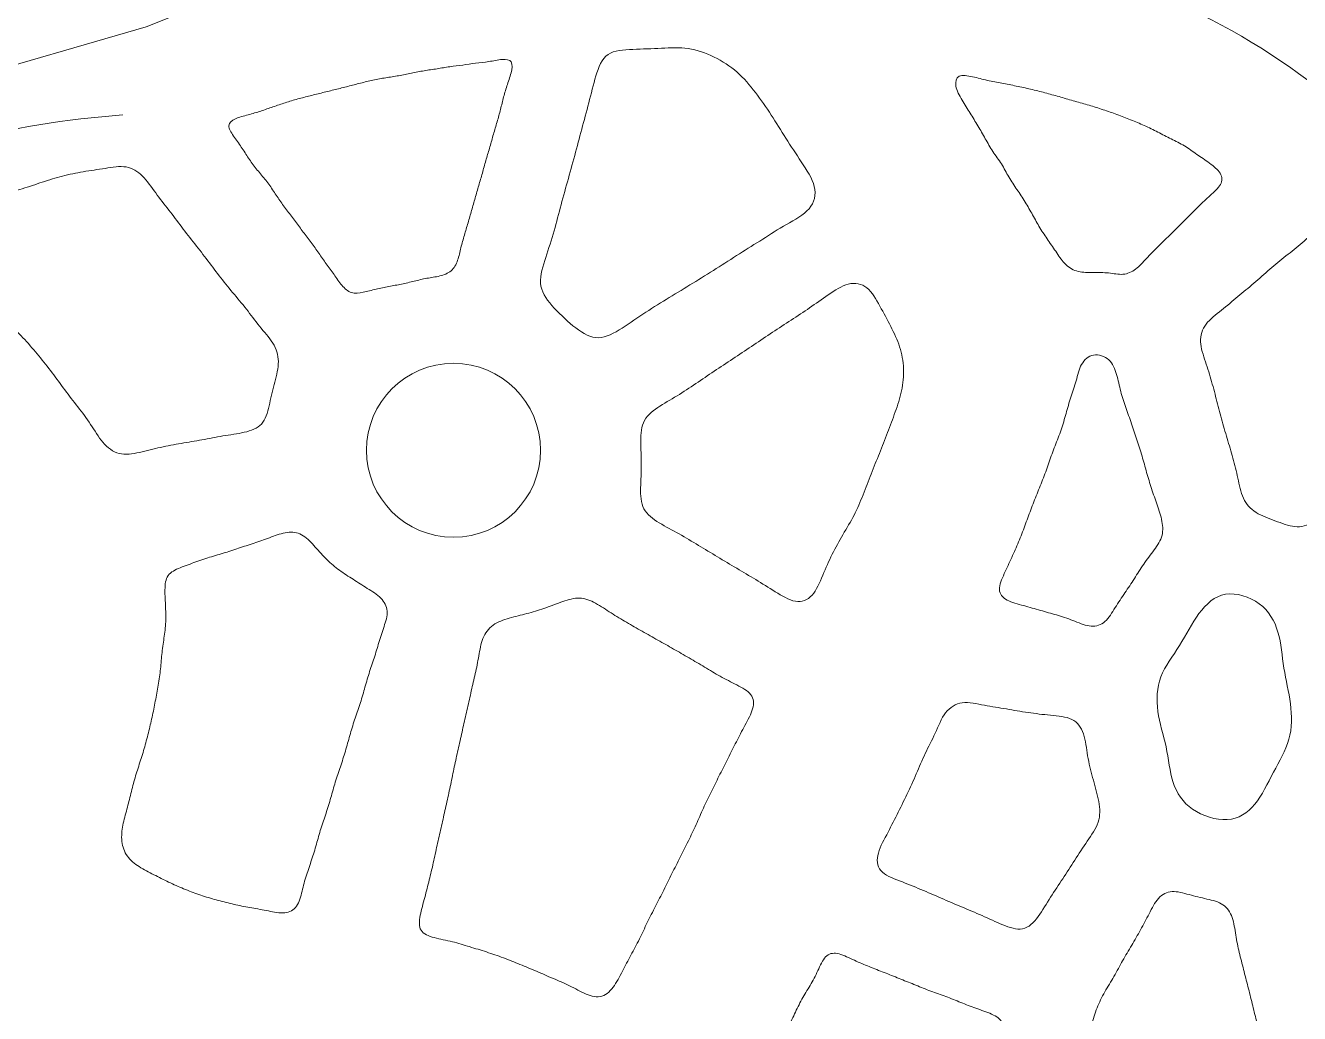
# Model space of a CAD drawing. Header units: inches. Extents: x 36 to 189, y -75 to 56.
# Drawn here: x 107.61 to 118.59, y 22.44 to 30.96 of the extents above; entities that cross this region are included whole.
import ezdxf

# ---------------------------------------------------------------- set-up
doc = ezdxf.new("R2010")
doc.units = ezdxf.units.IN
for name, color, linetype, lineweight in [('01_ORIGINAL_CAD', 7, 'CONTINUOUS', 20), ('10_EXTENSION_MASSES', 7, 'CONTINUOUS', 15), ('11_NODAL_COURTS', 7, 'CONTINUOUS', 15)]:
    doc.layers.add(name, color=color, linetype=linetype, lineweight=lineweight)

# ---------------------------------------------------------------- blocks, each defined once
blk = doc.blocks.new('OPTION_02_TURTLE')
at = {"layer": '01_ORIGINAL_CAD'}
for points in [[(53.65, 30.945, -0.14301), (60.243, 31.63, -0.286424), (65.36, 28.431), (66.481, 23.89, -0.272091), (64.9, 18.954), (63.661, 17.533)], [(53.65, 30.945), (50.4, 30.004), (48.095, 29.84), (45.427, 29.473), (42.376, 26.597), (41.758, 26.597, -0.10797), (36.248, 22.954)]]:
    blk.add_lwpolyline(points, format="xyb", dxfattribs=at)
for centre, radius, start, end in [((54.073, 21.787), 8.422, 94.2501, 114.0352), ((27.349, -15.654), 45.391, 56.1832, 60.407)]:
    blk.add_arc(centre, radius, start, end, dxfattribs=at)
at = {"layer": '10_EXTENSION_MASSES'}
for points, knots in [([(57.354, 28.349), (57.29, 28.398), (57.225, 28.459), (57.169, 28.52), (57.113, 28.581), (57.066, 28.641), (57.054, 28.709), (57.041, 28.777), (57.063, 28.853), (57.087, 28.929), (57.11, 29.005), (57.136, 29.081), (57.159, 29.157), (57.181, 29.233), (57.2, 29.308), (57.22, 29.383), (57.24, 29.459), (57.261, 29.534), (57.282, 29.61), (57.303, 29.685), (57.324, 29.76), (57.345, 29.836), (57.365, 29.912), (57.385, 29.987), (57.405, 30.063), (57.426, 30.138), (57.446, 30.212), (57.466, 30.289), (57.486, 30.367), (57.505, 30.447), (57.528, 30.522), (57.551, 30.598), (57.578, 30.67), (57.632, 30.707), (57.685, 30.744), (57.765, 30.747), (57.847, 30.751), (57.928, 30.754), (58.012, 30.757), (58.092, 30.761), (58.172, 30.765), (58.248, 30.77), (58.324, 30.758), (58.4, 30.747), (58.475, 30.72), (58.546, 30.685), (58.618, 30.65), (58.685, 30.607), (58.744, 30.555), (58.803, 30.503), (58.854, 30.442), (58.902, 30.379), (58.951, 30.316), (58.996, 30.251), (59.039, 30.185), (59.082, 30.119), (59.123, 30.051), (59.165, 29.984), (59.208, 29.917), (59.252, 29.851), (59.298, 29.781), (59.344, 29.712), (59.393, 29.638), (59.41, 29.568), (59.426, 29.498), (59.411, 29.431), (59.365, 29.377), (59.319, 29.323), (59.242, 29.283), (59.17, 29.241), (59.098, 29.2), (59.031, 29.157), (58.965, 29.114), (58.898, 29.072), (58.831, 29.031), (58.765, 28.988), (58.698, 28.946), (58.632, 28.902), (58.565, 28.86), (58.498, 28.818), (58.431, 28.777), (58.363, 28.735), (58.296, 28.694), (58.228, 28.652), (58.16, 28.611), (58.092, 28.569), (58.025, 28.528), (57.957, 28.484), (57.89, 28.439), (57.822, 28.392), (57.753, 28.348), (57.685, 28.304), (57.616, 28.265), (57.549, 28.264), (57.483, 28.263), (57.419, 28.3), (57.354, 28.349)], [0, 0, 0, 0, 0.03125, 0.03125, 0.03125, 0.0625, 0.0625, 0.0625, 0.09375, 0.09375, 0.09375, 0.125, 0.125, 0.125, 0.15625, 0.15625, 0.15625, 0.1875, 0.1875, 0.1875, 0.21875, 0.21875, 0.21875, 0.25, 0.25, 0.25, 0.28125, 0.28125, 0.28125, 0.3125, 0.3125, 0.3125, 0.34375, 0.34375, 0.34375, 0.375, 0.375, 0.375, 0.40625, 0.40625, 0.40625, 0.4375, 0.4375, 0.4375, 0.46875, 0.46875, 0.46875, 0.5, 0.5, 0.5, 0.53125, 0.53125, 0.53125, 0.5625, 0.5625, 0.5625, 0.59375, 0.59375, 0.59375, 0.625, 0.625, 0.625, 0.65625, 0.65625, 0.65625, 0.6875, 0.6875, 0.6875, 0.71875, 0.71875, 0.71875, 0.75, 0.75, 0.75, 0.78125, 0.78125, 0.78125, 0.8125, 0.8125, 0.8125, 0.84375, 0.84375, 0.84375, 0.875, 0.875, 0.875, 0.90625, 0.90625, 0.90625, 0.9375, 0.9375, 0.9375, 0.96875, 0.96875, 0.96875, 1, 1, 1, 1]), ([(54.403, 30.004), (54.382, 30.036), (54.363, 30.067), (54.364, 30.093), (54.366, 30.118), (54.388, 30.138), (54.42, 30.152), (54.451, 30.167), (54.492, 30.177), (54.53, 30.187), (54.568, 30.197), (54.604, 30.208), (54.639, 30.219), (54.674, 30.231), (54.709, 30.243), (54.744, 30.255), (54.779, 30.267), (54.815, 30.28), (54.85, 30.291), (54.886, 30.303), (54.921, 30.314), (54.957, 30.324), (54.993, 30.333), (55.029, 30.342), (55.065, 30.351), (55.101, 30.36), (55.137, 30.369), (55.173, 30.378), (55.209, 30.387), (55.245, 30.396), (55.281, 30.405), (55.318, 30.414), (55.354, 30.423), (55.39, 30.432), (55.426, 30.441), (55.462, 30.451), (55.498, 30.46), (55.534, 30.469), (55.57, 30.479), (55.606, 30.486), (55.643, 30.494), (55.68, 30.5), (55.716, 30.506), (55.753, 30.511), (55.79, 30.518), (55.827, 30.524), (55.864, 30.531), (55.901, 30.538), (55.937, 30.546), (55.974, 30.553), (56.01, 30.561), (56.047, 30.567), (56.084, 30.573), (56.121, 30.578), (56.158, 30.584), (56.195, 30.59), (56.231, 30.597), (56.268, 30.602), (56.305, 30.608), (56.343, 30.611), (56.38, 30.616), (56.417, 30.621), (56.453, 30.629), (56.49, 30.633), (56.527, 30.638), (56.565, 30.64), (56.604, 30.646), (56.644, 30.651), (56.684, 30.661), (56.719, 30.664), (56.754, 30.667), (56.784, 30.663), (56.797, 30.643), (56.809, 30.622), (56.806, 30.585), (56.796, 30.548), (56.787, 30.51), (56.772, 30.472), (56.76, 30.436), (56.748, 30.399), (56.738, 30.363), (56.729, 30.328), (56.72, 30.292), (56.711, 30.256), (56.702, 30.22), (56.693, 30.184), (56.683, 30.149), (56.672, 30.113), (56.661, 30.077), (56.651, 30.042), (56.64, 30.006), (56.63, 29.97), (56.621, 29.934), (56.61, 29.898), (56.6, 29.863), (56.589, 29.827), (56.579, 29.792), (56.568, 29.756), (56.559, 29.72), (56.549, 29.684), (56.539, 29.648), (56.528, 29.613), (56.517, 29.577), (56.507, 29.541), (56.497, 29.506), (56.487, 29.47), (56.477, 29.434), (56.466, 29.398), (56.456, 29.363), (56.446, 29.327), (56.435, 29.291), (56.425, 29.255), (56.415, 29.22), (56.404, 29.184), (56.394, 29.149), (56.384, 29.113), (56.373, 29.077), (56.364, 29.041), (56.355, 29.004), (56.348, 28.967), (56.335, 28.932), (56.323, 28.897), (56.305, 28.865), (56.279, 28.842), (56.252, 28.819), (56.218, 28.805), (56.181, 28.797), (56.145, 28.788), (56.107, 28.783), (56.07, 28.777), (56.033, 28.77), (55.997, 28.761), (55.961, 28.752), (55.925, 28.743), (55.888, 28.735), (55.852, 28.727), (55.816, 28.72), (55.779, 28.713), (55.743, 28.706), (55.706, 28.699), (55.669, 28.693), (55.632, 28.684), (55.595, 28.675), (55.558, 28.663), (55.522, 28.656), (55.486, 28.648), (55.451, 28.644), (55.42, 28.654), (55.389, 28.664), (55.362, 28.688), (55.338, 28.717), (55.314, 28.745), (55.292, 28.778), (55.27, 28.81), (55.248, 28.841), (55.225, 28.871), (55.203, 28.902), (55.181, 28.932), (55.16, 28.963), (55.139, 28.994), (55.117, 29.025), (55.096, 29.055), (55.073, 29.086), (55.051, 29.116), (55.028, 29.146), (55.005, 29.176), (54.983, 29.206), (54.96, 29.236), (54.937, 29.267), (54.915, 29.297), (54.892, 29.327), (54.869, 29.357), (54.847, 29.387), (54.824, 29.417), (54.803, 29.448), (54.782, 29.479), (54.761, 29.51), (54.74, 29.541), (54.719, 29.573), (54.697, 29.604), (54.673, 29.633), (54.649, 29.663), (54.623, 29.692), (54.6, 29.722), (54.576, 29.751), (54.554, 29.782), (54.533, 29.813), (54.513, 29.844), (54.493, 29.876), (54.471, 29.908), (54.449, 29.94), (54.425, 29.972), (54.403, 30.004)], [0, 0, 0, 0, 0.015625, 0.015625, 0.015625, 0.03125, 0.03125, 0.03125, 0.046875, 0.046875, 0.046875, 0.0625, 0.0625, 0.0625, 0.078125, 0.078125, 0.078125, 0.09375, 0.09375, 0.09375, 0.109375, 0.109375, 0.109375, 0.125, 0.125, 0.125, 0.140625, 0.140625, 0.140625, 0.15625, 0.15625, 0.15625, 0.171875, 0.171875, 0.171875, 0.1875, 0.1875, 0.1875, 0.203125, 0.203125, 0.203125, 0.21875, 0.21875, 0.21875, 0.234375, 0.234375, 0.234375, 0.25, 0.25, 0.25, 0.265625, 0.265625, 0.265625, 0.28125, 0.28125, 0.28125, 0.296875, 0.296875, 0.296875, 0.3125, 0.3125, 0.3125, 0.328125, 0.328125, 0.328125, 0.34375, 0.34375, 0.34375, 0.359375, 0.359375, 0.359375, 0.375, 0.375, 0.375, 0.390625, 0.390625, 0.390625, 0.40625, 0.40625, 0.40625, 0.421875, 0.421875, 0.421875, 0.4375, 0.4375, 0.4375, 0.453125, 0.453125, 0.453125, 0.46875, 0.46875, 0.46875, 0.484375, 0.484375, 0.484375, 0.5, 0.5, 0.5, 0.515625, 0.515625, 0.515625, 0.53125, 0.53125, 0.53125, 0.546875, 0.546875, 0.546875, 0.5625, 0.5625, 0.5625, 0.578125, 0.578125, 0.578125, 0.59375, 0.59375, 0.59375, 0.609375, 0.609375, 0.609375, 0.625, 0.625, 0.625, 0.640625, 0.640625, 0.640625, 0.65625, 0.65625, 0.65625, 0.671875, 0.671875, 0.671875, 0.6875, 0.6875, 0.6875, 0.703125, 0.703125, 0.703125, 0.71875, 0.71875, 0.71875, 0.734375, 0.734375, 0.734375, 0.75, 0.75, 0.75, 0.765625, 0.765625, 0.765625, 0.78125, 0.78125, 0.78125, 0.796875, 0.796875, 0.796875, 0.8125, 0.8125, 0.8125, 0.828125, 0.828125, 0.828125, 0.84375, 0.84375, 0.84375, 0.859375, 0.859375, 0.859375, 0.875, 0.875, 0.875, 0.890625, 0.890625, 0.890625, 0.90625, 0.90625, 0.90625, 0.921875, 0.921875, 0.921875, 0.9375, 0.9375, 0.9375, 0.953125, 0.953125, 0.953125, 0.96875, 0.96875, 0.96875, 0.984375, 0.984375, 0.984375, 1, 1, 1, 1]), ([(60.659, 30.519), (60.686, 30.531), (60.73, 30.524), (60.774, 30.515), (60.818, 30.505), (60.861, 30.494), (60.903, 30.484), (60.945, 30.475), (60.986, 30.467), (61.027, 30.459), (61.069, 30.452), (61.11, 30.443), (61.151, 30.435), (61.193, 30.426), (61.234, 30.418), (61.275, 30.408), (61.316, 30.398), (61.357, 30.388), (61.398, 30.377), (61.439, 30.366), (61.479, 30.355), (61.52, 30.344), (61.56, 30.332), (61.601, 30.32), (61.641, 30.308), (61.682, 30.297), (61.723, 30.286), (61.763, 30.274), (61.804, 30.262), (61.844, 30.249), (61.884, 30.236), (61.925, 30.222), (61.965, 30.209), (62.004, 30.195), (62.044, 30.18), (62.083, 30.164), (62.122, 30.149), (62.162, 30.133), (62.201, 30.118), (62.24, 30.101), (62.279, 30.084), (62.318, 30.065), (62.356, 30.045), (62.395, 30.026), (62.433, 30.005), (62.472, 29.986), (62.511, 29.967), (62.55, 29.949), (62.587, 29.927), (62.624, 29.905), (62.659, 29.88), (62.694, 29.855), (62.73, 29.831), (62.765, 29.806), (62.803, 29.78), (62.84, 29.753), (62.878, 29.725), (62.901, 29.694), (62.924, 29.663), (62.931, 29.63), (62.917, 29.598), (62.903, 29.565), (62.869, 29.534), (62.835, 29.503), (62.801, 29.472), (62.768, 29.442), (62.736, 29.411), (62.705, 29.381), (62.675, 29.35), (62.644, 29.319), (62.614, 29.288), (62.583, 29.258), (62.552, 29.227), (62.521, 29.196), (62.49, 29.165), (62.459, 29.135), (62.428, 29.104), (62.397, 29.074), (62.366, 29.043), (62.336, 29.012), (62.305, 28.981), (62.275, 28.948), (62.244, 28.916), (62.214, 28.882), (62.18, 28.856), (62.147, 28.831), (62.11, 28.815), (62.071, 28.812), (62.031, 28.808), (61.99, 28.818), (61.947, 28.823), (61.904, 28.827), (61.86, 28.828), (61.815, 28.827), (61.771, 28.827), (61.726, 28.826), (61.686, 28.836), (61.645, 28.845), (61.608, 28.866), (61.578, 28.895), (61.548, 28.924), (61.524, 28.96), (61.5, 28.996), (61.475, 29.033), (61.451, 29.068), (61.426, 29.104), (61.402, 29.14), (61.378, 29.175), (61.355, 29.212), (61.333, 29.249), (61.313, 29.286), (61.292, 29.323), (61.271, 29.361), (61.251, 29.398), (61.228, 29.434), (61.205, 29.471), (61.181, 29.507), (61.157, 29.542), (61.133, 29.578), (61.108, 29.614), (61.087, 29.651), (61.065, 29.688), (61.046, 29.727), (61.023, 29.763), (61, 29.799), (60.973, 29.834), (60.949, 29.87), (60.925, 29.906), (60.905, 29.943), (60.884, 29.981), (60.863, 30.018), (60.842, 30.055), (60.82, 30.092), (60.798, 30.129), (60.776, 30.165), (60.753, 30.201), (60.731, 30.237), (60.707, 30.273), (60.684, 30.313), (60.661, 30.353), (60.638, 30.396), (60.631, 30.435), (60.624, 30.473), (60.633, 30.506), (60.659, 30.519)], [0, 0, 0, 0, 0.020833, 0.020833, 0.020833, 0.041667, 0.041667, 0.041667, 0.0625, 0.0625, 0.0625, 0.083333, 0.083333, 0.083333, 0.104167, 0.104167, 0.104167, 0.125, 0.125, 0.125, 0.145833, 0.145833, 0.145833, 0.166667, 0.166667, 0.166667, 0.1875, 0.1875, 0.1875, 0.208333, 0.208333, 0.208333, 0.229167, 0.229167, 0.229167, 0.25, 0.25, 0.25, 0.270833, 0.270833, 0.270833, 0.291667, 0.291667, 0.291667, 0.3125, 0.3125, 0.3125, 0.333333, 0.333333, 0.333333, 0.354167, 0.354167, 0.354167, 0.375, 0.375, 0.375, 0.395833, 0.395833, 0.395833, 0.416667, 0.416667, 0.416667, 0.4375, 0.4375, 0.4375, 0.458333, 0.458333, 0.458333, 0.479167, 0.479167, 0.479167, 0.5, 0.5, 0.5, 0.520833, 0.520833, 0.520833, 0.541667, 0.541667, 0.541667, 0.5625, 0.5625, 0.5625, 0.583333, 0.583333, 0.583333, 0.604167, 0.604167, 0.604167, 0.625, 0.625, 0.625, 0.645833, 0.645833, 0.645833, 0.666667, 0.666667, 0.666667, 0.6875, 0.6875, 0.6875, 0.708333, 0.708333, 0.708333, 0.729167, 0.729167, 0.729167, 0.75, 0.75, 0.75, 0.770833, 0.770833, 0.770833, 0.791667, 0.791667, 0.791667, 0.8125, 0.8125, 0.8125, 0.833333, 0.833333, 0.833333, 0.854167, 0.854167, 0.854167, 0.875, 0.875, 0.875, 0.895833, 0.895833, 0.895833, 0.916667, 0.916667, 0.916667, 0.9375, 0.9375, 0.9375, 0.958333, 0.958333, 0.958333, 0.979167, 0.979167, 0.979167, 1, 1, 1, 1]), ([(51.572, 29.16), (51.6, 29.208), (51.654, 29.245), (51.712, 29.271), (51.77, 29.298), (51.831, 29.314), (51.889, 29.331), (51.948, 29.348), (52.005, 29.367), (52.063, 29.386), (52.12, 29.405), (52.177, 29.425), (52.235, 29.444), (52.292, 29.463), (52.35, 29.481), (52.408, 29.498), (52.466, 29.515), (52.525, 29.532), (52.582, 29.549), (52.64, 29.567), (52.698, 29.587), (52.755, 29.606), (52.813, 29.625), (52.871, 29.643), (52.929, 29.658), (52.988, 29.673), (53.047, 29.685), (53.109, 29.696), (53.17, 29.706), (53.234, 29.715), (53.297, 29.725), (53.36, 29.735), (53.424, 29.746), (53.478, 29.737), (53.532, 29.728), (53.578, 29.7), (53.618, 29.659), (53.659, 29.618), (53.695, 29.564), (53.733, 29.513), (53.77, 29.462), (53.809, 29.414), (53.846, 29.365), (53.884, 29.317), (53.92, 29.268), (53.957, 29.219), (53.994, 29.17), (54.031, 29.121), (54.069, 29.073), (54.107, 29.025), (54.146, 28.977), (54.183, 28.928), (54.22, 28.879), (54.256, 28.83), (54.294, 28.781), (54.332, 28.732), (54.372, 28.685), (54.411, 28.637), (54.451, 28.589), (54.491, 28.541), (54.529, 28.493), (54.566, 28.444), (54.603, 28.394), (54.642, 28.346), (54.682, 28.298), (54.725, 28.251), (54.753, 28.2), (54.781, 28.149), (54.793, 28.095), (54.79, 28.038), (54.787, 27.981), (54.768, 27.92), (54.753, 27.86), (54.737, 27.799), (54.725, 27.737), (54.71, 27.677), (54.696, 27.617), (54.68, 27.559), (54.645, 27.52), (54.609, 27.482), (54.555, 27.462), (54.496, 27.449), (54.437, 27.435), (54.374, 27.427), (54.312, 27.417), (54.251, 27.407), (54.192, 27.395), (54.132, 27.384), (54.073, 27.373), (54.013, 27.363), (53.953, 27.353), (53.894, 27.343), (53.834, 27.332), (53.775, 27.319), (53.715, 27.305), (53.655, 27.289), (53.594, 27.276), (53.533, 27.262), (53.471, 27.252), (53.417, 27.266), (53.364, 27.279), (53.317, 27.317), (53.278, 27.363), (53.239, 27.41), (53.206, 27.465), (53.172, 27.517), (53.137, 27.57), (53.1, 27.619), (53.062, 27.668), (53.024, 27.717), (52.986, 27.765), (52.95, 27.815), (52.913, 27.864), (52.877, 27.914), (52.84, 27.963), (52.803, 28.012), (52.765, 28.06), (52.726, 28.108), (52.687, 28.155), (52.647, 28.202), (52.605, 28.248), (52.562, 28.293), (52.518, 28.337), (52.471, 28.378), (52.424, 28.419), (52.376, 28.457), (52.325, 28.493), (52.275, 28.528), (52.223, 28.56), (52.17, 28.592), (52.118, 28.623), (52.065, 28.655), (52.013, 28.686), (51.961, 28.717), (51.909, 28.748), (51.855, 28.778), (51.801, 28.808), (51.746, 28.837), (51.693, 28.873), (51.641, 28.909), (51.592, 28.951), (51.568, 29.002), (51.544, 29.053), (51.545, 29.112), (51.572, 29.16)], [0, 0, 0, 0, 0.020833, 0.020833, 0.020833, 0.041667, 0.041667, 0.041667, 0.0625, 0.0625, 0.0625, 0.083333, 0.083333, 0.083333, 0.104167, 0.104167, 0.104167, 0.125, 0.125, 0.125, 0.145833, 0.145833, 0.145833, 0.166667, 0.166667, 0.166667, 0.1875, 0.1875, 0.1875, 0.208333, 0.208333, 0.208333, 0.229167, 0.229167, 0.229167, 0.25, 0.25, 0.25, 0.270833, 0.270833, 0.270833, 0.291667, 0.291667, 0.291667, 0.3125, 0.3125, 0.3125, 0.333333, 0.333333, 0.333333, 0.354167, 0.354167, 0.354167, 0.375, 0.375, 0.375, 0.395833, 0.395833, 0.395833, 0.416667, 0.416667, 0.416667, 0.4375, 0.4375, 0.4375, 0.458333, 0.458333, 0.458333, 0.479167, 0.479167, 0.479167, 0.5, 0.5, 0.5, 0.520833, 0.520833, 0.520833, 0.541667, 0.541667, 0.541667, 0.5625, 0.5625, 0.5625, 0.583333, 0.583333, 0.583333, 0.604167, 0.604167, 0.604167, 0.625, 0.625, 0.625, 0.645833, 0.645833, 0.645833, 0.666667, 0.666667, 0.666667, 0.6875, 0.6875, 0.6875, 0.708333, 0.708333, 0.708333, 0.729167, 0.729167, 0.729167, 0.75, 0.75, 0.75, 0.770833, 0.770833, 0.770833, 0.791667, 0.791667, 0.791667, 0.8125, 0.8125, 0.8125, 0.833333, 0.833333, 0.833333, 0.854167, 0.854167, 0.854167, 0.875, 0.875, 0.875, 0.895833, 0.895833, 0.895833, 0.916667, 0.916667, 0.916667, 0.9375, 0.9375, 0.9375, 0.958333, 0.958333, 0.958333, 0.979167, 0.979167, 0.979167, 1, 1, 1, 1]), ([(62.787, 28.381), (62.821, 28.425), (62.872, 28.463), (62.92, 28.502), (62.968, 28.541), (63.014, 28.581), (63.06, 28.619), (63.107, 28.658), (63.154, 28.694), (63.2, 28.734), (63.246, 28.773), (63.291, 28.815), (63.336, 28.855), (63.382, 28.895), (63.429, 28.933), (63.476, 28.97), (63.523, 29.007), (63.569, 29.043), (63.616, 29.083), (63.662, 29.123), (63.708, 29.167), (63.755, 29.206), (63.802, 29.245), (63.851, 29.279), (63.9, 29.28), (63.949, 29.281), (63.998, 29.249), (64.042, 29.207), (64.087, 29.165), (64.127, 29.114), (64.165, 29.066), (64.204, 29.017), (64.24, 28.971), (64.277, 28.924), (64.313, 28.877), (64.349, 28.829), (64.384, 28.78), (64.418, 28.73), (64.45, 28.679), (64.48, 28.627), (64.509, 28.574), (64.537, 28.52), (64.563, 28.465), (64.588, 28.41), (64.61, 28.355), (64.632, 28.299), (64.654, 28.244), (64.676, 28.189), (64.696, 28.134), (64.715, 28.078), (64.733, 28.023), (64.753, 27.966), (64.772, 27.909), (64.793, 27.851), (64.806, 27.793), (64.82, 27.735), (64.826, 27.676), (64.807, 27.627), (64.789, 27.577), (64.745, 27.537), (64.699, 27.498), (64.653, 27.458), (64.603, 27.42), (64.556, 27.382), (64.509, 27.343), (64.463, 27.305), (64.417, 27.266), (64.372, 27.228), (64.325, 27.19), (64.279, 27.151), (64.233, 27.112), (64.188, 27.073), (64.142, 27.034), (64.096, 26.995), (64.051, 26.956), (64.005, 26.918), (63.959, 26.879), (63.913, 26.841), (63.867, 26.8), (63.821, 26.759), (63.775, 26.715), (63.727, 26.684), (63.678, 26.652), (63.627, 26.633), (63.573, 26.634), (63.519, 26.635), (63.462, 26.657), (63.403, 26.678), (63.345, 26.699), (63.286, 26.719), (63.236, 26.747), (63.186, 26.776), (63.144, 26.813), (63.118, 26.862), (63.091, 26.911), (63.078, 26.972), (63.066, 27.031), (63.053, 27.09), (63.039, 27.148), (63.024, 27.205), (63.009, 27.262), (62.992, 27.318), (62.975, 27.374), (62.958, 27.431), (62.942, 27.487), (62.926, 27.544), (62.911, 27.601), (62.896, 27.658), (62.881, 27.715), (62.866, 27.772), (62.851, 27.829), (62.835, 27.886), (62.819, 27.942), (62.801, 27.999), (62.782, 28.057), (62.763, 28.115), (62.742, 28.174), (62.739, 28.23), (62.737, 28.285), (62.754, 28.337), (62.787, 28.381)], [0, 0, 0, 0, 0.025, 0.025, 0.025, 0.05, 0.05, 0.05, 0.075, 0.075, 0.075, 0.1, 0.1, 0.1, 0.125, 0.125, 0.125, 0.15, 0.15, 0.15, 0.175, 0.175, 0.175, 0.2, 0.2, 0.2, 0.225, 0.225, 0.225, 0.25, 0.25, 0.25, 0.275, 0.275, 0.275, 0.3, 0.3, 0.3, 0.325, 0.325, 0.325, 0.35, 0.35, 0.35, 0.375, 0.375, 0.375, 0.4, 0.4, 0.4, 0.425, 0.425, 0.425, 0.45, 0.45, 0.45, 0.475, 0.475, 0.475, 0.5, 0.5, 0.5, 0.525, 0.525, 0.525, 0.55, 0.55, 0.55, 0.575, 0.575, 0.575, 0.6, 0.6, 0.6, 0.625, 0.625, 0.625, 0.65, 0.65, 0.65, 0.675, 0.675, 0.675, 0.7, 0.7, 0.7, 0.725, 0.725, 0.725, 0.75, 0.75, 0.75, 0.775, 0.775, 0.775, 0.8, 0.8, 0.8, 0.825, 0.825, 0.825, 0.85, 0.85, 0.85, 0.875, 0.875, 0.875, 0.9, 0.9, 0.9, 0.925, 0.925, 0.925, 0.95, 0.95, 0.95, 0.975, 0.975, 0.975, 1, 1, 1, 1]), ([(57.942, 26.789), (57.915, 26.84), (57.912, 26.905), (57.913, 26.971), (57.914, 27.037), (57.919, 27.104), (57.919, 27.172), (57.919, 27.239), (57.914, 27.306), (57.914, 27.372), (57.914, 27.437), (57.919, 27.501), (57.947, 27.551), (57.975, 27.602), (58.026, 27.64), (58.08, 27.675), (58.135, 27.71), (58.193, 27.742), (58.248, 27.776), (58.303, 27.811), (58.355, 27.846), (58.408, 27.882), (58.461, 27.918), (58.515, 27.954), (58.568, 27.989), (58.621, 28.025), (58.675, 28.06), (58.728, 28.096), (58.782, 28.131), (58.835, 28.167), (58.889, 28.203), (58.942, 28.239), (58.996, 28.276), (59.049, 28.311), (59.103, 28.347), (59.157, 28.382), (59.211, 28.417), (59.264, 28.452), (59.317, 28.486), (59.37, 28.522), (59.423, 28.559), (59.476, 28.596), (59.531, 28.635), (59.587, 28.673), (59.645, 28.712), (59.703, 28.727), (59.761, 28.741), (59.819, 28.73), (59.864, 28.694), (59.909, 28.658), (59.943, 28.597), (59.975, 28.537), (60.008, 28.478), (60.039, 28.42), (60.069, 28.362), (60.098, 28.304), (60.126, 28.247), (60.145, 28.186), (60.165, 28.125), (60.177, 28.062), (60.179, 27.998), (60.182, 27.934), (60.175, 27.87), (60.162, 27.807), (60.149, 27.745), (60.129, 27.684), (60.108, 27.624), (60.086, 27.565), (60.063, 27.505), (60.04, 27.446), (60.017, 27.386), (59.994, 27.327), (59.971, 27.267), (59.948, 27.208), (59.923, 27.149), (59.899, 27.089), (59.876, 27.029), (59.854, 26.97), (59.83, 26.91), (59.807, 26.851), (59.782, 26.791), (59.753, 26.734), (59.723, 26.677), (59.689, 26.622), (59.656, 26.566), (59.624, 26.51), (59.593, 26.454), (59.564, 26.397), (59.536, 26.339), (59.51, 26.279), (59.483, 26.216), (59.456, 26.153), (59.429, 26.087), (59.391, 26.044), (59.352, 26.001), (59.302, 25.983), (59.247, 25.992), (59.192, 26.001), (59.131, 26.038), (59.073, 26.074), (59.015, 26.11), (58.96, 26.144), (58.906, 26.178), (58.851, 26.211), (58.796, 26.243), (58.741, 26.276), (58.686, 26.308), (58.631, 26.341), (58.576, 26.375), (58.521, 26.408), (58.466, 26.441), (58.411, 26.474), (58.357, 26.507), (58.302, 26.541), (58.245, 26.573), (58.188, 26.604), (58.129, 26.634), (58.074, 26.668), (58.019, 26.701), (57.968, 26.738), (57.942, 26.789)], [0, 0, 0, 0, 0.025, 0.025, 0.025, 0.05, 0.05, 0.05, 0.075, 0.075, 0.075, 0.1, 0.1, 0.1, 0.125, 0.125, 0.125, 0.15, 0.15, 0.15, 0.175, 0.175, 0.175, 0.2, 0.2, 0.2, 0.225, 0.225, 0.225, 0.25, 0.25, 0.25, 0.275, 0.275, 0.275, 0.3, 0.3, 0.3, 0.325, 0.325, 0.325, 0.35, 0.35, 0.35, 0.375, 0.375, 0.375, 0.4, 0.4, 0.4, 0.425, 0.425, 0.425, 0.45, 0.45, 0.45, 0.475, 0.475, 0.475, 0.5, 0.5, 0.5, 0.525, 0.525, 0.525, 0.55, 0.55, 0.55, 0.575, 0.575, 0.575, 0.6, 0.6, 0.6, 0.625, 0.625, 0.625, 0.65, 0.65, 0.65, 0.675, 0.675, 0.675, 0.7, 0.7, 0.7, 0.725, 0.725, 0.725, 0.75, 0.75, 0.75, 0.775, 0.775, 0.775, 0.8, 0.8, 0.8, 0.825, 0.825, 0.825, 0.85, 0.85, 0.85, 0.875, 0.875, 0.875, 0.9, 0.9, 0.9, 0.925, 0.925, 0.925, 0.95, 0.95, 0.95, 0.975, 0.975, 0.975, 1, 1, 1, 1]), ([(61.006, 26.093), (61.004, 26.133), (61.026, 26.183), (61.048, 26.23), (61.07, 26.278), (61.091, 26.323), (61.112, 26.369), (61.133, 26.414), (61.152, 26.459), (61.171, 26.504), (61.19, 26.549), (61.208, 26.595), (61.225, 26.641), (61.242, 26.687), (61.259, 26.734), (61.276, 26.78), (61.293, 26.826), (61.311, 26.872), (61.33, 26.918), (61.348, 26.963), (61.368, 27.009), (61.385, 27.055), (61.403, 27.101), (61.419, 27.147), (61.435, 27.193), (61.451, 27.24), (61.467, 27.286), (61.485, 27.332), (61.503, 27.378), (61.522, 27.424), (61.538, 27.47), (61.554, 27.517), (61.567, 27.564), (61.58, 27.611), (61.593, 27.658), (61.607, 27.705), (61.622, 27.751), (61.637, 27.798), (61.653, 27.844), (61.667, 27.893), (61.68, 27.941), (61.691, 27.993), (61.714, 28.034), (61.738, 28.076), (61.774, 28.108), (61.818, 28.115), (61.862, 28.123), (61.913, 28.106), (61.948, 28.074), (61.983, 28.042), (62.002, 27.995), (62.016, 27.947), (62.03, 27.899), (62.039, 27.85), (62.051, 27.802), (62.064, 27.755), (62.08, 27.709), (62.096, 27.663), (62.112, 27.616), (62.128, 27.57), (62.143, 27.523), (62.159, 27.477), (62.174, 27.43), (62.19, 27.384), (62.206, 27.337), (62.221, 27.291), (62.235, 27.244), (62.249, 27.197), (62.261, 27.15), (62.275, 27.103), (62.288, 27.056), (62.302, 27.009), (62.318, 26.963), (62.333, 26.916), (62.349, 26.87), (62.366, 26.823), (62.382, 26.776), (62.399, 26.728), (62.407, 26.681), (62.416, 26.634), (62.417, 26.587), (62.403, 26.544), (62.388, 26.5), (62.358, 26.46), (62.327, 26.419), (62.297, 26.378), (62.267, 26.337), (62.239, 26.296), (62.211, 26.255), (62.186, 26.213), (62.159, 26.172), (62.132, 26.131), (62.105, 26.09), (62.077, 26.049), (62.049, 26.007), (62.021, 25.965), (61.993, 25.921), (61.966, 25.878), (61.938, 25.833), (61.903, 25.807), (61.868, 25.78), (61.825, 25.773), (61.78, 25.779), (61.734, 25.786), (61.686, 25.807), (61.639, 25.826), (61.591, 25.844), (61.545, 25.86), (61.498, 25.874), (61.452, 25.887), (61.405, 25.899), (61.359, 25.913), (61.312, 25.926), (61.265, 25.94), (61.215, 25.954), (61.165, 25.968), (61.112, 25.98), (61.072, 26.002), (61.033, 26.023), (61.007, 26.054), (61.006, 26.093)], [0, 0, 0, 0, 0.025, 0.025, 0.025, 0.05, 0.05, 0.05, 0.075, 0.075, 0.075, 0.1, 0.1, 0.1, 0.125, 0.125, 0.125, 0.15, 0.15, 0.15, 0.175, 0.175, 0.175, 0.2, 0.2, 0.2, 0.225, 0.225, 0.225, 0.25, 0.25, 0.25, 0.275, 0.275, 0.275, 0.3, 0.3, 0.3, 0.325, 0.325, 0.325, 0.35, 0.35, 0.35, 0.375, 0.375, 0.375, 0.4, 0.4, 0.4, 0.425, 0.425, 0.425, 0.45, 0.45, 0.45, 0.475, 0.475, 0.475, 0.5, 0.5, 0.5, 0.525, 0.525, 0.525, 0.55, 0.55, 0.55, 0.575, 0.575, 0.575, 0.6, 0.6, 0.6, 0.625, 0.625, 0.625, 0.65, 0.65, 0.65, 0.675, 0.675, 0.675, 0.7, 0.7, 0.7, 0.725, 0.725, 0.725, 0.75, 0.75, 0.75, 0.775, 0.775, 0.775, 0.8, 0.8, 0.8, 0.825, 0.825, 0.825, 0.85, 0.85, 0.85, 0.875, 0.875, 0.875, 0.9, 0.9, 0.9, 0.925, 0.925, 0.925, 0.95, 0.95, 0.95, 0.975, 0.975, 0.975, 1, 1, 1, 1]), ([(53.522, 23.756), (53.489, 23.788), (53.465, 23.827), (53.452, 23.87), (53.439, 23.914), (53.437, 23.962), (53.442, 24.009), (53.447, 24.056), (53.459, 24.102), (53.471, 24.148), (53.484, 24.193), (53.496, 24.238), (53.507, 24.283), (53.519, 24.328), (53.529, 24.374), (53.541, 24.419), (53.553, 24.464), (53.567, 24.509), (53.581, 24.553), (53.595, 24.598), (53.61, 24.642), (53.624, 24.687), (53.638, 24.732), (53.649, 24.777), (53.661, 24.822), (53.673, 24.868), (53.684, 24.913), (53.694, 24.959), (53.705, 25.004), (53.714, 25.05), (53.723, 25.096), (53.732, 25.142), (53.74, 25.188), (53.748, 25.234), (53.756, 25.281), (53.765, 25.327), (53.771, 25.374), (53.776, 25.421), (53.78, 25.468), (53.784, 25.515), (53.789, 25.562), (53.795, 25.609), (53.802, 25.656), (53.808, 25.703), (53.815, 25.749), (53.818, 25.796), (53.821, 25.844), (53.82, 25.892), (53.818, 25.942), (53.816, 25.991), (53.812, 26.042), (53.813, 26.09), (53.813, 26.138), (53.818, 26.182), (53.841, 26.213), (53.863, 26.245), (53.902, 26.264), (53.945, 26.281), (53.988, 26.299), (54.035, 26.315), (54.08, 26.331), (54.126, 26.346), (54.17, 26.362), (54.214, 26.376), (54.259, 26.39), (54.303, 26.402), (54.348, 26.416), (54.392, 26.43), (54.437, 26.445), (54.481, 26.46), (54.525, 26.475), (54.569, 26.489), (54.614, 26.504), (54.658, 26.519), (54.702, 26.536), (54.747, 26.552), (54.792, 26.568), (54.839, 26.584), (54.883, 26.587), (54.927, 26.59), (54.968, 26.581), (55.005, 26.557), (55.043, 26.534), (55.076, 26.496), (55.109, 26.459), (55.142, 26.422), (55.174, 26.385), (55.209, 26.351), (55.243, 26.317), (55.279, 26.287), (55.317, 26.259), (55.355, 26.231), (55.395, 26.206), (55.435, 26.181), (55.475, 26.155), (55.515, 26.13), (55.557, 26.103), (55.598, 26.077), (55.642, 26.051), (55.673, 26.019), (55.705, 25.986), (55.725, 25.949), (55.728, 25.907), (55.731, 25.865), (55.716, 25.818), (55.701, 25.773), (55.686, 25.727), (55.671, 25.681), (55.657, 25.636), (55.643, 25.591), (55.63, 25.547), (55.616, 25.502), (55.602, 25.458), (55.586, 25.414), (55.572, 25.369), (55.558, 25.325), (55.545, 25.28), (55.532, 25.235), (55.52, 25.19), (55.507, 25.145), (55.493, 25.101), (55.478, 25.056), (55.462, 25.012), (55.447, 24.968), (55.432, 24.923), (55.419, 24.879), (55.406, 24.834), (55.393, 24.789), (55.382, 24.744), (55.368, 24.699), (55.355, 24.654), (55.34, 24.61), (55.325, 24.565), (55.31, 24.521), (55.294, 24.477), (55.281, 24.432), (55.267, 24.388), (55.256, 24.342), (55.243, 24.298), (55.23, 24.253), (55.216, 24.208), (55.201, 24.163), (55.187, 24.119), (55.171, 24.075), (55.157, 24.03), (55.143, 23.986), (55.131, 23.941), (55.118, 23.896), (55.105, 23.851), (55.092, 23.806), (55.077, 23.762), (55.063, 23.718), (55.046, 23.674), (55.032, 23.629), (55.018, 23.584), (55.006, 23.538), (54.995, 23.491), (54.983, 23.444), (54.972, 23.396), (54.948, 23.363), (54.924, 23.329), (54.888, 23.31), (54.845, 23.305), (54.801, 23.301), (54.752, 23.311), (54.704, 23.321), (54.655, 23.331), (54.609, 23.339), (54.562, 23.348), (54.516, 23.356), (54.471, 23.364), (54.425, 23.374), (54.38, 23.384), (54.334, 23.395), (54.289, 23.407), (54.244, 23.419), (54.199, 23.432), (54.154, 23.446), (54.11, 23.46), (54.066, 23.476), (54.023, 23.493), (53.979, 23.51), (53.936, 23.528), (53.893, 23.547), (53.85, 23.567), (53.807, 23.588), (53.765, 23.609), (53.722, 23.631), (53.679, 23.652), (53.637, 23.676), (53.595, 23.699), (53.554, 23.724), (53.522, 23.756)], [0, 0, 0, 0, 0.015625, 0.015625, 0.015625, 0.03125, 0.03125, 0.03125, 0.046875, 0.046875, 0.046875, 0.0625, 0.0625, 0.0625, 0.078125, 0.078125, 0.078125, 0.09375, 0.09375, 0.09375, 0.109375, 0.109375, 0.109375, 0.125, 0.125, 0.125, 0.140625, 0.140625, 0.140625, 0.15625, 0.15625, 0.15625, 0.171875, 0.171875, 0.171875, 0.1875, 0.1875, 0.1875, 0.203125, 0.203125, 0.203125, 0.21875, 0.21875, 0.21875, 0.234375, 0.234375, 0.234375, 0.25, 0.25, 0.25, 0.265625, 0.265625, 0.265625, 0.28125, 0.28125, 0.28125, 0.296875, 0.296875, 0.296875, 0.3125, 0.3125, 0.3125, 0.328125, 0.328125, 0.328125, 0.34375, 0.34375, 0.34375, 0.359375, 0.359375, 0.359375, 0.375, 0.375, 0.375, 0.390625, 0.390625, 0.390625, 0.40625, 0.40625, 0.40625, 0.421875, 0.421875, 0.421875, 0.4375, 0.4375, 0.4375, 0.453125, 0.453125, 0.453125, 0.46875, 0.46875, 0.46875, 0.484375, 0.484375, 0.484375, 0.5, 0.5, 0.5, 0.515625, 0.515625, 0.515625, 0.53125, 0.53125, 0.53125, 0.546875, 0.546875, 0.546875, 0.5625, 0.5625, 0.5625, 0.578125, 0.578125, 0.578125, 0.59375, 0.59375, 0.59375, 0.609375, 0.609375, 0.609375, 0.625, 0.625, 0.625, 0.640625, 0.640625, 0.640625, 0.65625, 0.65625, 0.65625, 0.671875, 0.671875, 0.671875, 0.6875, 0.6875, 0.6875, 0.703125, 0.703125, 0.703125, 0.71875, 0.71875, 0.71875, 0.734375, 0.734375, 0.734375, 0.75, 0.75, 0.75, 0.765625, 0.765625, 0.765625, 0.78125, 0.78125, 0.78125, 0.796875, 0.796875, 0.796875, 0.8125, 0.8125, 0.8125, 0.828125, 0.828125, 0.828125, 0.84375, 0.84375, 0.84375, 0.859375, 0.859375, 0.859375, 0.875, 0.875, 0.875, 0.890625, 0.890625, 0.890625, 0.90625, 0.90625, 0.90625, 0.921875, 0.921875, 0.921875, 0.9375, 0.9375, 0.9375, 0.953125, 0.953125, 0.953125, 0.96875, 0.96875, 0.96875, 0.984375, 0.984375, 0.984375, 1, 1, 1, 1]), ([(62.398, 25.339), (62.434, 25.433), (62.5, 25.518), (62.558, 25.61), (62.616, 25.703), (62.665, 25.803), (62.726, 25.886), (62.788, 25.969), (62.861, 26.036), (62.955, 26.052), (63.049, 26.067), (63.164, 26.031), (63.246, 25.97), (63.328, 25.909), (63.379, 25.822), (63.407, 25.725), (63.435, 25.628), (63.442, 25.52), (63.458, 25.416), (63.475, 25.312), (63.501, 25.211), (63.514, 25.108), (63.527, 25.005), (63.529, 24.898), (63.501, 24.801), (63.474, 24.703), (63.419, 24.613), (63.368, 24.517), (63.317, 24.421), (63.27, 24.317), (63.207, 24.241), (63.145, 24.164), (63.067, 24.116), (62.97, 24.109), (62.873, 24.103), (62.756, 24.14), (62.671, 24.198), (62.586, 24.257), (62.534, 24.336), (62.504, 24.43), (62.473, 24.524), (62.463, 24.632), (62.442, 24.736), (62.42, 24.84), (62.386, 24.94), (62.372, 25.042), (62.357, 25.143), (62.362, 25.246), (62.398, 25.339)], [0, 0, 0, 0, 0.0625, 0.0625, 0.0625, 0.125, 0.125, 0.125, 0.1875, 0.1875, 0.1875, 0.25, 0.25, 0.25, 0.3125, 0.3125, 0.3125, 0.375, 0.375, 0.375, 0.4375, 0.4375, 0.4375, 0.5, 0.5, 0.5, 0.5625, 0.5625, 0.5625, 0.625, 0.625, 0.625, 0.6875, 0.6875, 0.6875, 0.75, 0.75, 0.75, 0.8125, 0.8125, 0.8125, 0.875, 0.875, 0.875, 0.9375, 0.9375, 0.9375, 1, 1, 1, 1]), ([(56.02, 23.154), (56, 23.186), (56.004, 23.234), (56.014, 23.284), (56.023, 23.334), (56.039, 23.387), (56.053, 23.438), (56.066, 23.489), (56.079, 23.539), (56.091, 23.588), (56.103, 23.637), (56.115, 23.687), (56.126, 23.737), (56.137, 23.787), (56.148, 23.837), (56.159, 23.887), (56.17, 23.937), (56.182, 23.987), (56.193, 24.037), (56.204, 24.087), (56.215, 24.137), (56.226, 24.187), (56.237, 24.237), (56.249, 24.287), (56.26, 24.337), (56.271, 24.387), (56.281, 24.437), (56.291, 24.488), (56.301, 24.538), (56.312, 24.588), (56.323, 24.638), (56.334, 24.688), (56.346, 24.738), (56.357, 24.788), (56.368, 24.838), (56.379, 24.888), (56.39, 24.938), (56.401, 24.988), (56.413, 25.038), (56.424, 25.088), (56.436, 25.138), (56.446, 25.188), (56.458, 25.238), (56.469, 25.287), (56.481, 25.337), (56.492, 25.387), (56.503, 25.437), (56.512, 25.488), (56.521, 25.54), (56.531, 25.591), (56.54, 25.643), (56.561, 25.688), (56.582, 25.732), (56.615, 25.769), (56.657, 25.796), (56.699, 25.822), (56.75, 25.838), (56.8, 25.852), (56.851, 25.865), (56.901, 25.877), (56.95, 25.89), (57, 25.903), (57.048, 25.919), (57.097, 25.936), (57.145, 25.953), (57.194, 25.972), (57.243, 25.989), (57.291, 26.006), (57.34, 26.021), (57.387, 26.019), (57.434, 26.017), (57.48, 25.999), (57.525, 25.974), (57.571, 25.95), (57.614, 25.92), (57.659, 25.891), (57.703, 25.863), (57.747, 25.836), (57.792, 25.81), (57.836, 25.784), (57.881, 25.759), (57.926, 25.733), (57.971, 25.708), (58.017, 25.682), (58.062, 25.656), (58.107, 25.631), (58.152, 25.606), (58.197, 25.58), (58.241, 25.555), (58.286, 25.529), (58.331, 25.503), (58.376, 25.477), (58.421, 25.45), (58.465, 25.424), (58.509, 25.397), (58.553, 25.37), (58.599, 25.345), (58.645, 25.319), (58.693, 25.295), (58.741, 25.27), (58.789, 25.245), (58.837, 25.22), (58.862, 25.186), (58.888, 25.152), (58.891, 25.11), (58.878, 25.064), (58.866, 25.019), (58.838, 24.969), (58.812, 24.921), (58.786, 24.873), (58.762, 24.826), (58.738, 24.779), (58.715, 24.732), (58.692, 24.686), (58.668, 24.64), (58.645, 24.594), (58.621, 24.548), (58.597, 24.501), (58.574, 24.455), (58.552, 24.408), (58.53, 24.362), (58.507, 24.316), (58.483, 24.27), (58.462, 24.224), (58.44, 24.178), (58.42, 24.13), (58.399, 24.083), (58.378, 24.036), (58.356, 23.989), (58.333, 23.942), (58.31, 23.895), (58.286, 23.848), (58.263, 23.801), (58.239, 23.755), (58.215, 23.708), (58.192, 23.661), (58.168, 23.614), (58.145, 23.566), (58.122, 23.519), (58.098, 23.472), (58.074, 23.425), (58.05, 23.379), (58.026, 23.332), (58.002, 23.286), (57.979, 23.239), (57.956, 23.192), (57.934, 23.144), (57.911, 23.097), (57.888, 23.05), (57.863, 23.003), (57.838, 22.957), (57.814, 22.911), (57.789, 22.866), (57.765, 22.819), (57.741, 22.772), (57.716, 22.723), (57.687, 22.679), (57.657, 22.636), (57.621, 22.599), (57.58, 22.586), (57.538, 22.573), (57.49, 22.584), (57.443, 22.604), (57.395, 22.624), (57.348, 22.653), (57.3, 22.676), (57.253, 22.7), (57.205, 22.719), (57.158, 22.739), (57.111, 22.759), (57.064, 22.78), (57.016, 22.801), (56.969, 22.821), (56.921, 22.84), (56.873, 22.86), (56.825, 22.879), (56.778, 22.899), (56.73, 22.917), (56.682, 22.935), (56.633, 22.951), (56.584, 22.967), (56.536, 22.983), (56.487, 22.997), (56.438, 23.013), (56.389, 23.028), (56.341, 23.043), (56.29, 23.056), (56.238, 23.068), (56.184, 23.077), (56.134, 23.091), (56.085, 23.104), (56.04, 23.121), (56.02, 23.154)], [0, 0, 0, 0, 0.015625, 0.015625, 0.015625, 0.03125, 0.03125, 0.03125, 0.046875, 0.046875, 0.046875, 0.0625, 0.0625, 0.0625, 0.078125, 0.078125, 0.078125, 0.09375, 0.09375, 0.09375, 0.109375, 0.109375, 0.109375, 0.125, 0.125, 0.125, 0.140625, 0.140625, 0.140625, 0.15625, 0.15625, 0.15625, 0.171875, 0.171875, 0.171875, 0.1875, 0.1875, 0.1875, 0.203125, 0.203125, 0.203125, 0.21875, 0.21875, 0.21875, 0.234375, 0.234375, 0.234375, 0.25, 0.25, 0.25, 0.265625, 0.265625, 0.265625, 0.28125, 0.28125, 0.28125, 0.296875, 0.296875, 0.296875, 0.3125, 0.3125, 0.3125, 0.328125, 0.328125, 0.328125, 0.34375, 0.34375, 0.34375, 0.359375, 0.359375, 0.359375, 0.375, 0.375, 0.375, 0.390625, 0.390625, 0.390625, 0.40625, 0.40625, 0.40625, 0.421875, 0.421875, 0.421875, 0.4375, 0.4375, 0.4375, 0.453125, 0.453125, 0.453125, 0.46875, 0.46875, 0.46875, 0.484375, 0.484375, 0.484375, 0.5, 0.5, 0.5, 0.515625, 0.515625, 0.515625, 0.53125, 0.53125, 0.53125, 0.546875, 0.546875, 0.546875, 0.5625, 0.5625, 0.5625, 0.578125, 0.578125, 0.578125, 0.59375, 0.59375, 0.59375, 0.609375, 0.609375, 0.609375, 0.625, 0.625, 0.625, 0.640625, 0.640625, 0.640625, 0.65625, 0.65625, 0.65625, 0.671875, 0.671875, 0.671875, 0.6875, 0.6875, 0.6875, 0.703125, 0.703125, 0.703125, 0.71875, 0.71875, 0.71875, 0.734375, 0.734375, 0.734375, 0.75, 0.75, 0.75, 0.765625, 0.765625, 0.765625, 0.78125, 0.78125, 0.78125, 0.796875, 0.796875, 0.796875, 0.8125, 0.8125, 0.8125, 0.828125, 0.828125, 0.828125, 0.84375, 0.84375, 0.84375, 0.859375, 0.859375, 0.859375, 0.875, 0.875, 0.875, 0.890625, 0.890625, 0.890625, 0.90625, 0.90625, 0.90625, 0.921875, 0.921875, 0.921875, 0.9375, 0.9375, 0.9375, 0.953125, 0.953125, 0.953125, 0.96875, 0.96875, 0.96875, 0.984375, 0.984375, 0.984375, 1, 1, 1, 1]), ([(60.123, 24.152), (60.152, 24.21), (60.181, 24.268), (60.209, 24.326), (60.237, 24.385), (60.264, 24.444), (60.289, 24.503), (60.314, 24.562), (60.338, 24.62), (60.366, 24.678), (60.393, 24.736), (60.424, 24.793), (60.452, 24.855), (60.48, 24.916), (60.505, 24.982), (60.542, 25.03), (60.579, 25.078), (60.628, 25.108), (60.686, 25.116), (60.744, 25.123), (60.811, 25.108), (60.876, 25.095), (60.941, 25.082), (61.004, 25.073), (61.066, 25.063), (61.129, 25.052), (61.19, 25.041), (61.253, 25.032), (61.316, 25.023), (61.38, 25.015), (61.446, 25.009), (61.512, 25.002), (61.579, 24.998), (61.629, 24.973), (61.679, 24.949), (61.711, 24.904), (61.73, 24.848), (61.749, 24.791), (61.756, 24.723), (61.766, 24.659), (61.777, 24.594), (61.793, 24.534), (61.809, 24.473), (61.826, 24.411), (61.844, 24.349), (61.857, 24.288), (61.87, 24.226), (61.877, 24.164), (61.863, 24.107), (61.849, 24.049), (61.813, 23.996), (61.777, 23.942), (61.74, 23.888), (61.703, 23.834), (61.668, 23.78), (61.633, 23.726), (61.599, 23.672), (61.565, 23.619), (61.531, 23.566), (61.495, 23.515), (61.46, 23.46), (61.425, 23.405), (61.391, 23.347), (61.354, 23.293), (61.316, 23.239), (61.275, 23.189), (61.225, 23.172), (61.175, 23.154), (61.116, 23.17), (61.057, 23.192), (60.997, 23.215), (60.937, 23.244), (60.878, 23.271), (60.819, 23.297), (60.761, 23.322), (60.702, 23.347), (60.644, 23.371), (60.585, 23.396), (60.526, 23.422), (60.468, 23.447), (60.41, 23.472), (60.351, 23.497), (60.292, 23.522), (60.233, 23.547), (60.17, 23.571), (60.106, 23.595), (60.038, 23.618), (59.998, 23.655), (59.958, 23.692), (59.946, 23.743), (59.957, 23.799), (59.968, 23.856), (60.002, 23.918), (60.034, 23.978), (60.065, 24.038), (60.094, 24.095), (60.123, 24.152)], [0, 0, 0, 0, 0.03125, 0.03125, 0.03125, 0.0625, 0.0625, 0.0625, 0.09375, 0.09375, 0.09375, 0.125, 0.125, 0.125, 0.15625, 0.15625, 0.15625, 0.1875, 0.1875, 0.1875, 0.21875, 0.21875, 0.21875, 0.25, 0.25, 0.25, 0.28125, 0.28125, 0.28125, 0.3125, 0.3125, 0.3125, 0.34375, 0.34375, 0.34375, 0.375, 0.375, 0.375, 0.40625, 0.40625, 0.40625, 0.4375, 0.4375, 0.4375, 0.46875, 0.46875, 0.46875, 0.5, 0.5, 0.5, 0.53125, 0.53125, 0.53125, 0.5625, 0.5625, 0.5625, 0.59375, 0.59375, 0.59375, 0.625, 0.625, 0.625, 0.65625, 0.65625, 0.65625, 0.6875, 0.6875, 0.6875, 0.71875, 0.71875, 0.71875, 0.75, 0.75, 0.75, 0.78125, 0.78125, 0.78125, 0.8125, 0.8125, 0.8125, 0.84375, 0.84375, 0.84375, 0.875, 0.875, 0.875, 0.90625, 0.90625, 0.90625, 0.9375, 0.9375, 0.9375, 0.96875, 0.96875, 0.96875, 1, 1, 1, 1]), ([(61.231, 20.138), (61.184, 20.162), (61.135, 20.186), (61.104, 20.219), (61.073, 20.251), (61.059, 20.291), (61.062, 20.337), (61.065, 20.382), (61.085, 20.433), (61.104, 20.483), (61.123, 20.533), (61.141, 20.581), (61.157, 20.629), (61.174, 20.677), (61.191, 20.724), (61.208, 20.772), (61.226, 20.819), (61.245, 20.866), (61.263, 20.914), (61.281, 20.961), (61.298, 21.009), (61.316, 21.057), (61.334, 21.104), (61.352, 21.152), (61.37, 21.199), (61.389, 21.246), (61.406, 21.294), (61.424, 21.341), (61.442, 21.389), (61.46, 21.437), (61.478, 21.484), (61.496, 21.532), (61.514, 21.579), (61.531, 21.627), (61.549, 21.674), (61.567, 21.722), (61.585, 21.769), (61.603, 21.817), (61.621, 21.864), (61.639, 21.912), (61.657, 21.959), (61.674, 22.007), (61.693, 22.055), (61.711, 22.102), (61.73, 22.149), (61.748, 22.197), (61.766, 22.244), (61.783, 22.292), (61.799, 22.34), (61.815, 22.389), (61.829, 22.437), (61.848, 22.485), (61.866, 22.532), (61.889, 22.578), (61.914, 22.623), (61.94, 22.668), (61.967, 22.712), (61.993, 22.756), (62.019, 22.801), (62.043, 22.847), (62.068, 22.892), (62.093, 22.936), (62.12, 22.98), (62.146, 23.025), (62.172, 23.069), (62.197, 23.114), (62.222, 23.158), (62.247, 23.203), (62.272, 23.249), (62.296, 23.296), (62.321, 23.344), (62.345, 23.394), (62.377, 23.429), (62.409, 23.465), (62.449, 23.485), (62.494, 23.488), (62.539, 23.491), (62.59, 23.475), (62.641, 23.462), (62.692, 23.448), (62.743, 23.436), (62.794, 23.424), (62.845, 23.412), (62.895, 23.4), (62.933, 23.375), (62.97, 23.35), (62.996, 23.31), (63.012, 23.264), (63.028, 23.218), (63.035, 23.165), (63.043, 23.113), (63.052, 23.062), (63.062, 23.012), (63.073, 22.963), (63.085, 22.914), (63.098, 22.865), (63.11, 22.816), (63.123, 22.767), (63.136, 22.718), (63.148, 22.669), (63.16, 22.62), (63.173, 22.57), (63.185, 22.521), (63.197, 22.472), (63.209, 22.423), (63.221, 22.374), (63.232, 22.324), (63.242, 22.275), (63.253, 22.225), (63.263, 22.175), (63.275, 22.126), (63.286, 22.076), (63.297, 22.027), (63.309, 21.978), (63.32, 21.928), (63.331, 21.878), (63.342, 21.828), (63.346, 21.777), (63.349, 21.727), (63.345, 21.676), (63.334, 21.626), (63.323, 21.577), (63.304, 21.53), (63.284, 21.483), (63.265, 21.435), (63.245, 21.389), (63.226, 21.342), (63.206, 21.295), (63.188, 21.247), (63.168, 21.2), (63.149, 21.153), (63.129, 21.106), (63.11, 21.059), (63.09, 21.011), (63.071, 20.964), (63.053, 20.916), (63.035, 20.868), (63.019, 20.819), (63.002, 20.772), (62.984, 20.724), (62.966, 20.677), (62.947, 20.63), (62.927, 20.583), (62.908, 20.536), (62.888, 20.489), (62.869, 20.442), (62.849, 20.394), (62.83, 20.346), (62.812, 20.299), (62.793, 20.251), (62.774, 20.204), (62.756, 20.156), (62.737, 20.109), (62.718, 20.062), (62.699, 20.015), (62.68, 19.968), (62.66, 19.922), (62.641, 19.875), (62.623, 19.828), (62.605, 19.778), (62.587, 19.728), (62.57, 19.676), (62.549, 19.63), (62.528, 19.584), (62.503, 19.545), (62.467, 19.534), (62.43, 19.522), (62.384, 19.538), (62.336, 19.561), (62.289, 19.583), (62.242, 19.613), (62.195, 19.638), (62.148, 19.664), (62.102, 19.685), (62.055, 19.708), (62.009, 19.731), (61.963, 19.754), (61.916, 19.778), (61.87, 19.801), (61.823, 19.823), (61.777, 19.846), (61.73, 19.869), (61.684, 19.892), (61.64, 19.918), (61.595, 19.943), (61.552, 19.97), (61.508, 19.995), (61.464, 20.02), (61.418, 20.044), (61.372, 20.067), (61.326, 20.09), (61.279, 20.114), (61.231, 20.138)], [0, 0, 0, 0, 0.015625, 0.015625, 0.015625, 0.03125, 0.03125, 0.03125, 0.046875, 0.046875, 0.046875, 0.0625, 0.0625, 0.0625, 0.078125, 0.078125, 0.078125, 0.09375, 0.09375, 0.09375, 0.109375, 0.109375, 0.109375, 0.125, 0.125, 0.125, 0.140625, 0.140625, 0.140625, 0.15625, 0.15625, 0.15625, 0.171875, 0.171875, 0.171875, 0.1875, 0.1875, 0.1875, 0.203125, 0.203125, 0.203125, 0.21875, 0.21875, 0.21875, 0.234375, 0.234375, 0.234375, 0.25, 0.25, 0.25, 0.265625, 0.265625, 0.265625, 0.28125, 0.28125, 0.28125, 0.296875, 0.296875, 0.296875, 0.3125, 0.3125, 0.3125, 0.328125, 0.328125, 0.328125, 0.34375, 0.34375, 0.34375, 0.359375, 0.359375, 0.359375, 0.375, 0.375, 0.375, 0.390625, 0.390625, 0.390625, 0.40625, 0.40625, 0.40625, 0.421875, 0.421875, 0.421875, 0.4375, 0.4375, 0.4375, 0.453125, 0.453125, 0.453125, 0.46875, 0.46875, 0.46875, 0.484375, 0.484375, 0.484375, 0.5, 0.5, 0.5, 0.515625, 0.515625, 0.515625, 0.53125, 0.53125, 0.53125, 0.546875, 0.546875, 0.546875, 0.5625, 0.5625, 0.5625, 0.578125, 0.578125, 0.578125, 0.59375, 0.59375, 0.59375, 0.609375, 0.609375, 0.609375, 0.625, 0.625, 0.625, 0.640625, 0.640625, 0.640625, 0.65625, 0.65625, 0.65625, 0.671875, 0.671875, 0.671875, 0.6875, 0.6875, 0.6875, 0.703125, 0.703125, 0.703125, 0.71875, 0.71875, 0.71875, 0.734375, 0.734375, 0.734375, 0.75, 0.75, 0.75, 0.765625, 0.765625, 0.765625, 0.78125, 0.78125, 0.78125, 0.796875, 0.796875, 0.796875, 0.8125, 0.8125, 0.8125, 0.828125, 0.828125, 0.828125, 0.84375, 0.84375, 0.84375, 0.859375, 0.859375, 0.859375, 0.875, 0.875, 0.875, 0.890625, 0.890625, 0.890625, 0.90625, 0.90625, 0.90625, 0.921875, 0.921875, 0.921875, 0.9375, 0.9375, 0.9375, 0.953125, 0.953125, 0.953125, 0.96875, 0.96875, 0.96875, 0.984375, 0.984375, 0.984375, 1, 1, 1, 1]), ([(59.05, 21.572), (59.015, 21.602), (58.987, 21.637), (58.969, 21.677), (58.951, 21.717), (58.942, 21.763), (58.944, 21.808), (58.947, 21.853), (58.959, 21.897), (58.975, 21.94), (58.992, 21.983), (59.013, 22.025), (59.036, 22.066), (59.059, 22.107), (59.084, 22.147), (59.108, 22.186), (59.132, 22.226), (59.155, 22.266), (59.177, 22.307), (59.199, 22.348), (59.22, 22.391), (59.24, 22.433), (59.26, 22.475), (59.28, 22.518), (59.303, 22.559), (59.325, 22.599), (59.35, 22.638), (59.374, 22.679), (59.397, 22.719), (59.42, 22.761), (59.441, 22.806), (59.461, 22.85), (59.48, 22.897), (59.507, 22.925), (59.534, 22.953), (59.569, 22.961), (59.609, 22.954), (59.649, 22.947), (59.694, 22.924), (59.739, 22.903), (59.783, 22.882), (59.826, 22.864), (59.868, 22.847), (59.911, 22.83), (59.954, 22.813), (59.996, 22.796), (60.039, 22.78), (60.082, 22.763), (60.125, 22.745), (60.168, 22.728), (60.21, 22.711), (60.253, 22.694), (60.296, 22.676), (60.338, 22.659), (60.382, 22.642), (60.425, 22.626), (60.469, 22.611), (60.512, 22.595), (60.555, 22.579), (60.598, 22.562), (60.641, 22.545), (60.684, 22.527), (60.726, 22.51), (60.77, 22.494), (60.814, 22.478), (60.86, 22.462), (60.905, 22.445), (60.95, 22.427), (60.994, 22.407), (61.016, 22.379), (61.038, 22.35), (61.038, 22.313), (61.028, 22.271), (61.018, 22.229), (60.998, 22.183), (60.979, 22.139), (60.959, 22.095), (60.941, 22.053), (60.925, 22.01), (60.909, 21.967), (60.895, 21.923), (60.879, 21.88), (60.863, 21.837), (60.845, 21.795), (60.829, 21.752), (60.812, 21.709), (60.798, 21.665), (60.781, 21.622), (60.765, 21.579), (60.748, 21.536), (60.731, 21.493), (60.715, 21.45), (60.7, 21.407), (60.684, 21.364), (60.668, 21.32), (60.65, 21.278), (60.634, 21.235), (60.617, 21.192), (60.602, 21.148), (60.586, 21.105), (60.57, 21.062), (60.554, 21.02), (60.537, 20.977), (60.521, 20.934), (60.505, 20.889), (60.488, 20.843), (60.471, 20.797), (60.453, 20.751), (60.426, 20.725), (60.399, 20.699), (60.362, 20.694), (60.323, 20.706), (60.283, 20.719), (60.241, 20.749), (60.201, 20.778), (60.16, 20.807), (60.122, 20.835), (60.082, 20.86), (60.043, 20.884), (60.002, 20.906), (59.963, 20.93), (59.923, 20.954), (59.886, 20.982), (59.848, 21.009), (59.811, 21.036), (59.773, 21.063), (59.735, 21.09), (59.697, 21.117), (59.658, 21.143), (59.62, 21.17), (59.581, 21.197), (59.543, 21.224), (59.505, 21.251), (59.468, 21.278), (59.43, 21.305), (59.392, 21.332), (59.355, 21.359), (59.317, 21.386), (59.279, 21.413), (59.242, 21.44), (59.204, 21.467), (59.165, 21.493), (59.126, 21.519), (59.085, 21.543), (59.05, 21.572)], [0, 0, 0, 0, 0.020833, 0.020833, 0.020833, 0.041667, 0.041667, 0.041667, 0.0625, 0.0625, 0.0625, 0.083333, 0.083333, 0.083333, 0.104167, 0.104167, 0.104167, 0.125, 0.125, 0.125, 0.145833, 0.145833, 0.145833, 0.166667, 0.166667, 0.166667, 0.1875, 0.1875, 0.1875, 0.208333, 0.208333, 0.208333, 0.229167, 0.229167, 0.229167, 0.25, 0.25, 0.25, 0.270833, 0.270833, 0.270833, 0.291667, 0.291667, 0.291667, 0.3125, 0.3125, 0.3125, 0.333333, 0.333333, 0.333333, 0.354167, 0.354167, 0.354167, 0.375, 0.375, 0.375, 0.395833, 0.395833, 0.395833, 0.416667, 0.416667, 0.416667, 0.4375, 0.4375, 0.4375, 0.458333, 0.458333, 0.458333, 0.479167, 0.479167, 0.479167, 0.5, 0.5, 0.5, 0.520833, 0.520833, 0.520833, 0.541667, 0.541667, 0.541667, 0.5625, 0.5625, 0.5625, 0.583333, 0.583333, 0.583333, 0.604167, 0.604167, 0.604167, 0.625, 0.625, 0.625, 0.645833, 0.645833, 0.645833, 0.666667, 0.666667, 0.666667, 0.6875, 0.6875, 0.6875, 0.708333, 0.708333, 0.708333, 0.729167, 0.729167, 0.729167, 0.75, 0.75, 0.75, 0.770833, 0.770833, 0.770833, 0.791667, 0.791667, 0.791667, 0.8125, 0.8125, 0.8125, 0.833333, 0.833333, 0.833333, 0.854167, 0.854167, 0.854167, 0.875, 0.875, 0.875, 0.895833, 0.895833, 0.895833, 0.916667, 0.916667, 0.916667, 0.9375, 0.9375, 0.9375, 0.958333, 0.958333, 0.958333, 0.979167, 0.979167, 0.979167, 1, 1, 1, 1])]:
    blk.add_open_spline(points, degree=3, knots=knots, dxfattribs=at)
at = {"layer": '11_NODAL_COURTS'}
blk.add_circle((56.3, 27.294), 0.75, dxfattribs=at)

msp = doc.modelspace()

# ---------------------------------------------------------------- block references
msp.add_blockref('OPTION_02_TURTLE', (55, 0))

doc.saveas('drawing.dxf')
